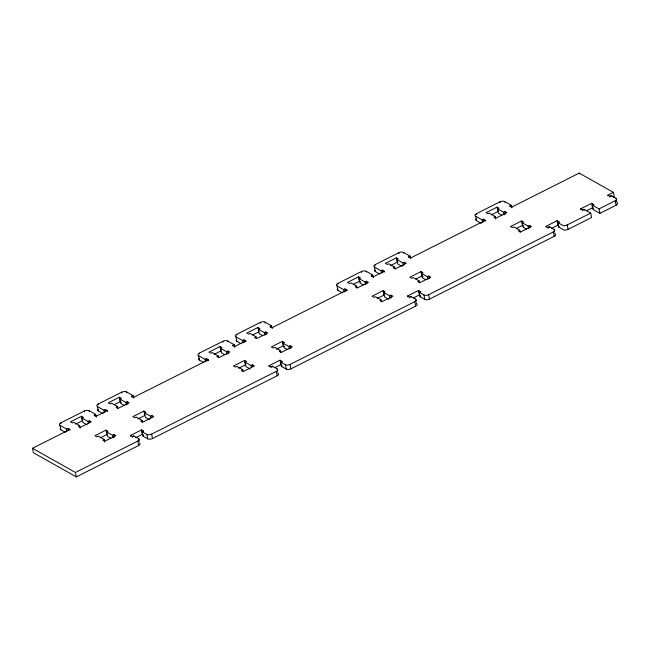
<?xml version="1.0" encoding="UTF-8"?>
<svg xmlns="http://www.w3.org/2000/svg" width="650" height="650" viewBox="0 0 650 650"><rect width="100%" height="100%" fill="white"/><g stroke="black" fill="none" stroke-linecap="round" stroke-linejoin="round"><path stroke-width="0.97" d="M557.659 222.536L558.521 226.956L563.696 229.873A2.714 1.333 -11 0 0 565.403 230.165L567.808 229.499L591.597 217.523L590.736 213.094L566.954 225.079L564.541 225.737A2.714 1.333 -11 0 1 562.835 225.453L557.659 222.536L559.049 221.837L559.203 222.666M65.366 432.315L60.864 429.78L60.003 425.36A3.445 1.682 -11 0 1 60.816 422.858L84.362 411.003A3.445 1.682 -11 0 1 89.099 410.711L95.639 414.408L96.021 416.341M103.179 413.717L98.264 410.954L97.411 406.534A3.445 1.682 -11 0 1 98.215 404.032L121.761 392.178A3.445 1.682 -11 0 1 126.498 391.893L133.047 395.582L133.421 397.516M203.889 362.594L199.388 360.059L198.534 355.631A3.445 1.682 -11 0 1 199.339 353.129L222.885 341.283A3.445 1.682 -11 0 1 227.622 340.99L234.171 344.679L234.601 346.889M240.882 343.533L236.795 341.234L235.934 336.806A3.445 1.682 -11 0 1 236.738 334.303L260.293 322.457A3.445 1.682 -11 0 1 265.021 322.164L271.57 325.853L271.944 327.787M342.42 292.866L337.919 290.331L337.058 285.911A3.445 1.682 -11 0 1 337.862 283.408L361.416 271.554A3.445 1.682 -11 0 1 366.145 271.269L372.694 274.958L373.124 277.168M379.819 274.048L375.318 271.505L374.457 267.085A3.445 1.682 -11 0 1 375.269 264.582L398.816 252.728A3.445 1.682 -11 0 1 403.553 252.444L410.093 256.132L410.524 258.342M481.349 223.381L476.442 220.61L475.581 216.19A3.445 1.682 -11 0 1 476.393 213.688L499.939 201.833A3.445 1.682 -11 0 1 504.676 201.549L511.217 205.237L511.542 206.895M87.149 424.881L82.94 422.508L82.079 418.088L83.46 417.389L81.494 416.284L70.419 421.866L72.377 422.971L73.767 422.273L79.657 425.596L80.169 428.244M124.166 405.348L120.803 403.455L119.941 399.035L121.322 398.336L119.364 397.231L108.282 402.805L110.24 403.91L111.629 403.211L117.52 406.534L117.861 408.306M224.827 354.689L221.463 352.787L220.602 348.368L221.991 347.669L220.025 346.564L208.943 352.137L210.909 353.251L212.29 352.552L218.181 355.867L218.53 357.638M262.689 335.627L259.326 333.734L258.464 329.306L259.854 328.608L257.887 327.502L246.805 333.084L248.771 334.189L250.153 333.491L256.051 336.814L256.392 338.585M363.358 284.96L359.986 283.067L359.125 278.647L360.514 277.948L358.548 276.843L347.466 282.417L349.432 283.522L350.813 282.823L356.712 286.146L357.053 287.918M402.058 266.378L397.849 264.006L396.996 259.586L398.377 258.887L396.411 257.782L385.328 263.356L387.294 264.469L388.684 263.77L394.574 267.093L394.916 268.856M501.881 215.239L498.517 213.346L497.656 208.918L499.038 208.227L497.079 207.114L485.997 212.696L487.955 213.801L489.344 213.102L495.235 216.426L495.747 219.074M75.538 424.141L82.355 420.704L81.494 416.284M114.254 404.649L120.218 401.651L121.534 402.391M214.061 354.421L220.886 350.984L220.025 346.564M252.777 334.929L258.749 331.931L257.887 327.502M353.446 284.269L359.409 281.263L360.717 282.002M390.455 265.639L397.272 262.202L396.411 257.782M491.116 214.971L497.933 211.543L497.079 207.114M60.003 425.36L66.552 429.049L67.941 428.35L69.899 429.455L70.062 430.284M94.421 415.927L94.258 415.098L95.639 414.408M97.411 406.534L103.951 410.223L105.341 409.524L107.307 410.629L107.461 411.458M131.82 397.101L131.657 396.273L133.047 395.582M198.534 355.631L205.075 359.32L206.464 358.629L208.431 359.734L208.585 360.563M232.944 346.206L232.781 345.377L234.171 344.679M235.934 336.806L242.482 340.494L243.864 339.804L245.83 340.909L245.993 341.738M270.343 327.381L270.189 326.552L271.57 325.853M337.058 285.911L343.606 289.599L344.988 288.901L346.954 290.006L347.116 290.842M371.467 276.486L371.312 275.657L372.694 274.958M374.457 267.085L381.006 270.774L382.395 270.075L384.353 271.188L384.516 272.017M408.874 257.66L408.712 256.831L410.093 256.132M475.581 216.19L482.129 219.879L483.519 219.18L485.477 220.285L485.639 221.114M509.998 206.765L509.836 205.936L511.217 205.237M139.433 443.016A3.445 1.682 -11 0 1 138.629 445.518L76.294 476.889L33.361 452.701L32.5 448.281L69.899 429.455M94.258 415.098L96.224 416.211L107.307 410.629M131.657 396.273L133.624 397.386L208.431 359.734M232.781 345.377L234.748 346.483L245.83 340.909M270.189 326.552L272.147 327.657L346.954 290.006M371.312 275.657L373.271 276.762L384.353 271.188M408.712 256.831L410.678 257.936L485.477 220.285M509.836 205.936L511.802 207.041L579.215 173.111L613.413 192.376L614.274 196.804L613.234 197.324M79.657 425.596L78.268 426.286L80.234 427.399L91.317 421.817L89.351 420.712L87.969 421.411L82.079 418.088M117.52 406.534L116.139 407.233L118.097 408.338L129.179 402.764L127.221 401.651L125.832 402.35L119.941 399.035M218.181 355.867L216.799 356.566L218.766 357.671L229.84 352.097L227.882 350.992L226.493 351.683L220.602 348.368M256.051 336.814L254.662 337.512L256.628 338.618L267.711 333.036L265.744 331.931L264.355 332.629L258.464 329.306M356.712 286.146L355.322 286.845L357.289 287.95L368.371 282.376L366.405 281.263L365.024 281.962L359.125 278.647M394.574 267.093L393.185 267.784L395.151 268.897L406.234 263.315L404.267 262.21L402.886 262.909L396.996 259.586M495.235 216.426L493.854 217.124L495.812 218.229L506.894 212.648L504.928 211.543L503.547 212.241L497.656 208.918M110.858 438.254L107.486 436.353L106.624 431.933L108.014 431.234L106.048 430.129L94.965 435.703L96.931 436.808L98.312 436.118L104.211 439.433L104.723 442.089M149.573 419.656L145.364 417.292L144.511 412.864L145.893 412.165L143.926 411.06L132.844 416.642L134.81 417.747L136.199 417.048L142.09 420.371L142.431 422.134M250.226 369.005L246.017 366.632L245.156 362.213L246.537 361.514L244.579 360.409L233.496 365.983L235.454 367.088L236.844 366.389L242.734 369.712L243.076 371.483M287.259 349.464L283.896 347.563L283.034 343.143L284.416 342.444L282.457 341.339L271.375 346.913L273.333 348.026L274.723 347.327L280.613 350.642L280.954 352.414M388.749 299.276L384.54 296.912L383.679 292.484L385.068 291.785L383.102 290.68L372.019 296.262L373.986 297.367L375.367 296.668L381.257 299.991L381.607 301.754M425.782 279.744L422.419 277.842L421.558 273.423L422.947 272.724L420.981 271.619L409.898 277.192L411.864 278.298L413.246 277.607L419.144 280.922L419.486 282.693M526.435 229.084L523.063 227.183L522.202 222.763L523.591 222.064L521.625 220.959L510.543 226.533L512.509 227.646L513.898 226.947L519.789 230.271L520.13 232.034M100.092 437.986L106.909 434.549L106.048 430.129M137.971 418.917L144.787 415.488L143.926 411.06M238.615 368.257L245.432 364.829L244.579 360.409M276.494 349.196L283.311 345.759L284.627 346.499M377.138 298.537L383.963 295.108L383.102 290.68M415.87 279.045L421.842 276.039L423.15 276.778M516.523 228.386L522.486 225.379L523.794 226.119M104.211 439.433L102.822 440.131L104.788 441.236L115.871 435.663L113.904 434.558L112.523 435.248L106.624 431.933M142.09 420.371L140.701 421.07L142.667 422.175L153.749 416.593L151.783 415.488L150.402 416.187L144.511 412.864M242.734 369.712L241.353 370.411L243.311 371.516L254.394 365.942L252.428 364.829L251.046 365.527L245.156 362.213M280.613 350.642L279.232 351.341L281.19 352.454L292.273 346.873L290.314 345.767L288.925 346.466L283.034 343.143M381.257 299.991L379.876 300.69L381.842 301.795L392.925 296.213L390.959 295.108L389.569 295.807L383.679 292.484M419.144 280.922L417.755 281.621L419.721 282.726L430.804 277.152L428.837 276.047L427.448 276.738L421.558 273.423M519.789 230.271L518.399 230.961L520.366 232.074L531.448 226.493L529.482 225.387L528.101 226.086L522.202 222.763M130.585 436.304L130.423 435.476L141.505 429.902L143.471 431.007L143.626 431.836M269.108 366.584L268.946 365.755L280.028 360.173L281.994 361.286L282.157 362.115M407.631 296.863L407.477 296.034L418.551 290.452L420.517 291.558L420.68 292.386M546.163 227.143L546 226.306L557.082 220.732L559.049 221.837M580.791 209.706L580.629 208.877L591.711 203.304L593.678 204.409L593.84 205.237M608.034 195.999L607.872 195.171L613.413 192.376M130.423 435.476L132.389 436.581L133.77 435.89L138.572 438.596L138.734 439.424M277.851 372.743L277.956 373.295A3.445 1.682 -11 0 1 277.152 375.798L152.482 438.547A3.445 1.682 -11 0 1 147.745 438.831L142.943 436.126L142.082 431.706L143.471 431.007M268.946 365.755L270.912 366.86L272.293 366.161L277.103 368.867L277.582 371.361M416.325 302.738L416.488 303.574A3.445 1.682 -11 0 1 415.675 306.069L291.005 368.818A3.445 1.682 -11 0 1 286.268 369.111L281.466 366.405L280.605 361.985L281.994 361.286M407.477 296.034L409.435 297.139L410.824 296.441L415.626 299.146L416.057 301.356M554.799 232.741L555.011 233.846A3.445 1.682 -11 0 1 554.206 236.348L429.528 299.098A3.445 1.682 -11 0 1 424.799 299.39L419.997 296.684L419.136 292.256L420.517 291.558M546 226.306L547.966 227.419L549.347 226.72L554.149 229.426L554.474 231.083M580.629 208.877L582.595 209.982L583.976 209.292L590.736 213.094M617.191 202.922A3.445 1.682 -11 0 1 616.07 205.205L599.909 213.338L593.149 209.528L592.288 205.107L593.678 204.409M607.872 195.171L609.838 196.276L611.219 195.577L616.021 198.274L616.176 199.103M135.541 437.759L142.366 434.322L143.341 434.874M274.926 367.599L280.889 364.601L281.751 365.081M413.449 297.879L419.413 294.881L420.274 295.36M551.363 228.467L557.944 225.152L558.675 225.566M586.341 210.86L592.572 207.724L593.19 208.073M142.943 436.126L143.723 435.736M281.466 366.405L282.246 366.015M419.997 296.684L420.769 296.286M558.521 226.956L559.301 226.566M593.149 209.528L593.929 209.137M32.5 448.281L75.433 472.469L137.768 441.098A3.445 1.682 -11 0 0 138.572 438.596M142.082 431.706L146.884 434.411A3.445 1.682 -11 0 0 151.621 434.119L276.291 371.369A3.445 1.682 -11 0 0 277.103 368.867M280.605 361.985L285.407 364.691A3.445 1.682 -11 0 0 290.144 364.398L414.822 301.649A3.445 1.682 -11 0 0 415.626 299.146M419.136 292.256L423.938 294.962A3.445 1.682 -11 0 0 428.675 294.678L553.345 231.928A3.445 1.682 -11 0 0 554.149 229.426M592.288 205.107L599.048 208.91L615.209 200.777A3.445 1.682 -11 0 0 616.021 198.274M616.501 200.769L616.826 202.426M615.209 200.777L616.07 205.205M611.219 195.577L611.439 196.682M609.838 196.276L610.001 197.104M599.048 208.91L599.909 213.338M591.711 203.304L592.572 207.724M579.215 173.111L579.378 173.94M583.976 209.292L584.196 210.397M582.595 209.982L582.758 210.811M567.19 224.949L568.051 229.369M557.082 220.732L557.944 225.152M553.345 231.928L554.206 236.348M549.347 226.72L549.51 227.549M547.966 227.419L548.121 228.248M529.482 225.387L530.002 228.036M528.101 226.086L528.613 228.735M521.625 220.959L522.486 225.379M511.802 207.041L511.964 207.87M504.676 201.549L504.839 202.377M504.928 211.543L505.448 214.199M503.547 212.241L504.059 214.898M499.939 201.833L500.102 202.662M483.519 219.18L483.949 221.39M482.129 219.879L482.617 222.365M476.393 213.688L476.548 214.516M428.837 276.047L429.349 278.696M427.448 276.738L427.968 279.394M428.675 294.678L429.528 299.098M420.981 271.619L421.842 276.039M423.938 294.962L424.799 299.39M418.551 290.452L419.413 294.881M410.678 257.936L410.841 258.765M414.822 301.649L415.675 306.069M403.553 252.444L403.715 253.273M404.267 262.21L404.617 263.981M410.824 296.441L410.987 297.269M402.886 262.909L403.398 265.558M409.435 297.139L409.598 297.968M398.816 252.728L398.978 253.557M390.959 295.108L391.471 297.765M389.569 295.807L390.089 298.456M382.395 270.075L382.874 272.561M381.006 270.774L381.493 273.26M375.269 264.582L375.424 265.411M373.271 276.762L373.433 277.591M366.145 271.269L366.308 272.098M366.405 281.263L366.925 283.92M365.024 281.962L365.536 284.619M361.416 271.554L361.571 272.382M358.548 276.843L359.409 281.263M344.988 288.901L345.475 291.387M343.606 289.599L344.086 292.086M337.862 283.408L338.024 284.237M290.314 345.767L290.826 348.416M288.925 346.466L289.445 349.115M290.144 364.398L291.005 368.818M282.457 341.339L283.311 345.759M285.407 364.691L286.268 369.111M280.028 360.173L280.889 364.601M272.147 327.657L272.309 328.486M276.291 371.369L277.152 375.798M265.021 322.164L265.184 322.993M265.744 331.931L266.256 334.588M272.293 366.161L272.456 366.99M264.355 332.629L264.875 335.278M270.912 366.86L271.074 367.689M260.293 322.457L260.447 323.286M252.428 364.829L252.777 366.6M251.046 365.527L251.387 367.299M243.864 339.804L244.351 342.29M242.482 340.494L242.962 342.989M236.738 334.303L236.901 335.14M234.748 346.483L234.91 347.311M227.622 340.99L227.784 341.819M227.882 350.992L228.394 353.641M226.493 351.683L227.012 354.339M222.885 341.283L223.047 342.111M206.464 358.629L206.944 361.116M205.075 359.32L205.562 361.806M199.339 353.129L199.501 353.966M151.783 415.488L152.132 417.259M150.402 416.187L150.743 417.958M151.621 434.119L152.482 438.547M146.884 434.411L147.745 438.831M141.505 429.902L142.366 434.322M133.624 397.386L133.786 398.214M138.791 439.701L139.165 441.634M137.768 441.098L138.629 445.518M126.498 391.893L126.661 392.722M127.221 401.651L127.733 404.308M133.77 435.89L133.933 436.719M125.832 402.35L126.352 405.007M132.389 436.581L132.543 437.418M121.761 392.178L121.924 393.006M119.364 397.231L120.218 401.651M113.904 434.558L114.424 437.206M112.523 435.248L113.035 437.905M105.341 409.524L105.771 411.734M103.951 410.223L104.382 412.433M98.215 404.032L98.377 404.861M96.224 416.211L96.387 417.04M89.099 410.711L89.253 411.548M89.351 420.712L89.7 422.484M87.969 421.411L88.311 423.174M84.362 411.003L84.524 411.832M67.941 428.35L68.364 430.56M75.433 472.469L76.294 476.889M66.552 429.049L66.983 431.259M60.816 422.858L60.97 423.686M60.864 429.78A3.445 1.682 -11 0 1 60.621 428.041M98.264 410.954A3.445 1.682 -11 0 1 98.02 409.216M199.388 360.059A3.445 1.682 -11 0 1 199.144 358.321M337.919 290.331A3.445 1.682 -11 0 1 337.667 288.6M375.318 271.505A3.445 1.682 -11 0 1 374.928 269.953M476.442 220.61A3.445 1.682 -11 0 1 476.198 218.871M236.795 341.234A3.445 1.682 -11 0 1 236.405 339.674"/></g></svg>
